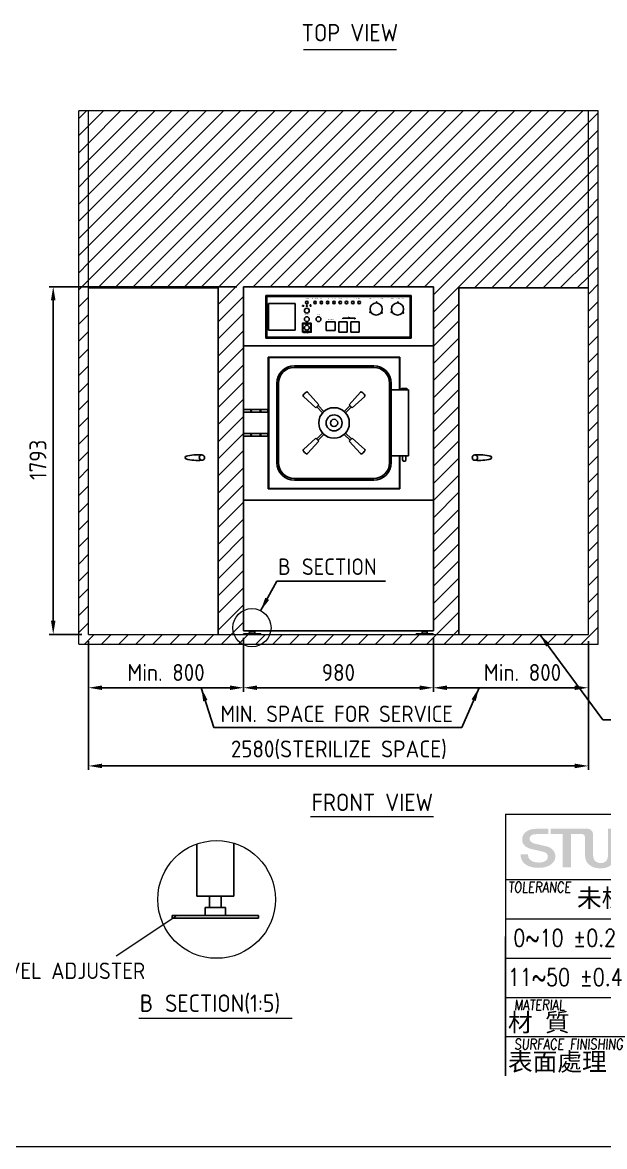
# Model space of a CAD drawing. Header units: millimetres. Extents: x -7990 to 28333, y -89 to 15902.
# Drawn here: x 19671 to 22676, y -89 to 5709 of the extents above; entities that cross this region are included whole.
import ezdxf
from ezdxf.enums import TextEntityAlignment as Align

# ---------------------------------------------------------------- set-up
doc = ezdxf.new("R2010")
doc.units = ezdxf.units.MM
doc.header["$MEASUREMENT"] = 0
doc.linetypes.add('HIDDEN', pattern=[9.525, 6.35, -3.175])
doc.layers.get('0').update_dxf_attribs({"lineweight": 25})
for name, color, linetype, lineweight in [('D', 3, 'Continuous', 13), ('DIM', 3, 'Continuous', 9), ('F', 7, 'Continuous', 15), ('H', 2, 'HIDDEN', 15), ('S', 4, 'Continuous', 15)]:
    doc.layers.add(name, color=color, linetype=linetype, lineweight=lineweight)
doc.styles.add('2', font='ARIAL.TTF')
doc.styles.get("Standard").update_dxf_attribs({"font": 'KAIU.TTF'})
doc.styles.add('STU25', font='isocp2.shx')
doc.styles.add('Text', font='romans.shx', dxfattribs={"width": 0.8, "oblique": 10})
doc.dimstyles.new('STU25', dxfattribs={"dimscale": 35, "dimtxt": 2.5, "dimasz": 2, "dimexe": 0.6, "dimexo": 1, "dimgap": 1, "dimtad": 1, "dimdsep": 46, "dimtxsty": 'STU25', "dimcen": 2, "dimazin": 2, "dimtfac": 1, "dimtmove": 0, "dimatfit": 3, "dimfxl": 0, "dimtolj": 1, "dimtzin": 0, "dimarcsym": 0})
doc.dimstyles.new('STU25$7', dxfattribs={"dimscale": 35, "dimtxt": 2.5, "dimasz": 2, "dimexe": 1.25, "dimexo": 0.625, "dimgap": 1, "dimtad": 0, "dimdec": 4, "dimdsep": 46, "dimtxsty": 'STU25', "dimcen": 2.5, "dimazin": 2, "dimtfac": 1, "dimtdec": 4, "dimtmove": 0, "dimatfit": 3, "dimfxl": 0, "dimtolj": 1, "dimtzin": 0, "dimarcsym": 0})
pattern_1 = [(45, (238792.746, 22872.686), (-44.194174, 44.194174), [])]

# ---------------------------------------------------------------- blocks, each defined once
blk = doc.blocks.new('*D2')
at = {"layer": 'D', "color": 0, "lineweight": -2}
for p, q in [((20012, 2517.8), (20012, 1853.4)), ((22592, 2517.8), (22592, 1853.4)), ((20082, 1874.4), (22522, 1874.4))]:
    blk.add_line(p, q, dxfattribs=at)
at = {"layer": 'D', "color": 0}
for points in [[(20082, 1886.1), (20082, 1862.7), (20012, 1874.4)], [(22522, 1862.7), (22522, 1886.1), (22592, 1874.4)]]:
    blk.add_solid(points, dxfattribs=at)
at = {"layer": 'Defpoints', "color": 0}
for p in [(20012, 2552.8), (22592, 2552.8), (22592, 1874.4)]:
    blk.add_point(p, dxfattribs=at)
at = {"layer": 'D', "color": 0, "insert": (21304.4, 1957.5), "char_height": 87.5, "attachment_point": 5, "style": 'STU25'}
blk.add_mtext('\\A1;2580(STERILIZE SPACE)', dxfattribs=at)
blk = doc.blocks.new('*D3')
at = {"layer": 'D', "color": 0, "lineweight": -2}
for p, q in [((20012, 2517.8), (20012, 2256.5)), ((20812, 2535.8), (20812, 2256.5)), ((20082, 2277.5), (20742, 2277.5))]:
    blk.add_line(p, q, dxfattribs=at)
at = {"layer": 'D', "color": 0}
for points in [[(20082, 2289.1), (20082, 2265.8), (20012, 2277.5)], [(20742, 2265.8), (20742, 2289.1), (20812, 2277.5)]]:
    blk.add_solid(points, dxfattribs=at)
at = {"layer": 'Defpoints', "color": 0}
for p in [(20012, 2552.8), (20812, 2570.8), (20812, 2277.5)]:
    blk.add_point(p, dxfattribs=at)
at = {"layer": 'D', "color": 0, "insert": (20412, 2356.2), "char_height": 87.5, "attachment_point": 5, "style": 'STU25'}
blk.add_mtext('\\A1;Min. 800', dxfattribs=at)
blk = doc.blocks.new('*D4')
at = {"layer": 'D', "color": 0, "lineweight": -2}
for p, q in [((21792, 2535.8), (21792, 2256.5)), ((22592, 2517.8), (22592, 2256.5)), ((21862, 2277.5), (22522, 2277.5))]:
    blk.add_line(p, q, dxfattribs=at)
at = {"layer": 'D', "color": 0}
for points in [[(21862, 2289.1), (21862, 2265.8), (21792, 2277.5)], [(22522, 2265.8), (22522, 2289.1), (22592, 2277.5)]]:
    blk.add_solid(points, dxfattribs=at)
at = {"layer": 'Defpoints', "color": 0}
for p in [(21792, 2570.8), (22592, 2552.8), (22592, 2277.5)]:
    blk.add_point(p, dxfattribs=at)
at = {"layer": 'D', "color": 0, "insert": (22252, 2356.2), "char_height": 87.5, "attachment_point": 5, "style": 'STU25'}
blk.add_mtext('\\A1;Min. 800', dxfattribs=at)
blk = doc.blocks.new('*D5')
at = {"layer": 'D', "color": 0, "lineweight": -2}
for p, q in [((20777, 4345.8), (19808.9, 4345.8)), ((19829.9, 4275.8), (19829.9, 2622.8)), ((19977, 2552.8), (19808.9, 2552.8))]:
    blk.add_line(p, q, dxfattribs=at)
at = {"layer": 'D', "color": 0}
for points in [[(19841.6, 4275.8), (19818.2, 4275.8), (19829.9, 4345.8)], [(19818.2, 2622.8), (19841.6, 2622.8), (19829.9, 2552.8)]]:
    blk.add_solid(points, dxfattribs=at)
at = {"layer": 'Defpoints', "color": 0}
for p in [(20812, 4345.8), (19829.9, 2552.8), (20012, 2552.8)]:
    blk.add_point(p, dxfattribs=at)
at = {"layer": 'D', "color": 0, "insert": (19751.1, 3452.8), "char_height": 87.5, "attachment_point": 5, "rotation": 90, "style": 'STU25'}
blk.add_mtext('\\A1;1793', dxfattribs=at)
blk = doc.blocks.new('*D19')
at = {"layer": 'D', "color": 0, "lineweight": -2}
for p, q in [((20812, 2535.8), (20812, 2256.5)), ((21792, 2535.8), (21792, 2256.5)), ((20882, 2277.5), (21722, 2277.5))]:
    blk.add_line(p, q, dxfattribs=at)
at = {"layer": 'D', "color": 0}
for points in [[(20882, 2289.1), (20882, 2265.8), (20812, 2277.5)], [(21722, 2265.8), (21722, 2289.1), (21792, 2277.5)]]:
    blk.add_solid(points, dxfattribs=at)
at = {"layer": 'Defpoints', "color": 0}
for p in [(20812, 2570.8), (21792, 2570.8), (21792, 2277.5)]:
    blk.add_point(p, dxfattribs=at)
at = {"layer": 'D', "color": 0, "insert": (21302, 2356.2), "char_height": 87.5, "attachment_point": 5, "style": 'STU25'}
blk.add_mtext('\\A1;980', dxfattribs=at)
blk = doc.blocks.new('新駿LOGO')
at = {"layer": 'F'}
h = blk.add_hatch(color=256, dxfattribs=at)
edge = h.paths.add_edge_path()
edge.add_spline(control_points=[(-529.05, -442.14), (-529.05, -442.31), (-529.02, -442.45), (-528.95, -442.56), (-528.89, -442.68), (-528.8, -442.78), (-528.69, -442.85), (-528.57, -442.93), (-528.44, -442.98), (-528.29, -443.01), (-528.15, -443.05), (-527.99, -443.07), (-527.81, -443.07), (-527.62, -443.07), (-527.47, -443.05), (-527.33, -443.01), (-527.2, -442.97), (-527.09, -442.92), (-527.01, -442.86), (-526.93, -442.8), (-526.87, -442.73), (-526.83, -442.65), (-526.8, -442.57), (-526.78, -442.49), (-526.78, -442.41), (-526.78, -442.25), (-526.82, -442.13), (-526.91, -442.05), (-526.99, -441.97), (-527.08, -441.91), (-527.18, -441.88), (-527.36, -441.83), (-527.56, -441.77), (-527.79, -441.72), (-528.02, -441.67), (-528.3, -441.61), (-528.64, -441.53), (-528.85, -441.48), (-529.02, -441.41), (-529.16, -441.34), (-529.3, -441.26), (-529.41, -441.17), (-529.5, -441.07), (-529.58, -440.98), (-529.64, -440.87), (-529.67, -440.77), (-529.7, -440.66), (-529.72, -440.55), (-529.72, -440.43), (-529.72, -440.22), (-529.67, -440.03), (-529.57, -439.87), (-529.46, -439.71), (-529.33, -439.58), (-529.16, -439.47), (-528.99, -439.37), (-528.85, -439.31), (-528.64, -439.26), (-528.43, -439.21), (-528.13, -439.2), (-527.91, -439.2), (-527.66, -439.2), (-526.73, -439.2), (-526.73, -439.2), (-526.73, -439.2), (-526.73, -439.81), (-526.73, -439.81), (-526.73, -439.81), (-528.14, -439.8), (-528.28, -439.83), (-528.39, -439.85), (-528.48, -439.86), (-528.56, -439.9), (-528.65, -439.94), (-528.72, -440), (-528.78, -440.07), (-528.84, -440.14), (-528.87, -440.23), (-528.87, -440.34), (-528.87, -440.5), (-528.81, -440.62), (-528.7, -440.7), (-528.6, -440.79), (-528.46, -440.85), (-528.28, -440.9), (-528.27, -440.9), (-528.19, -440.92), (-528.07, -440.95), (-527.94, -440.98), (-527.8, -441.01), (-527.65, -441.05), (-527.49, -441.09), (-527.34, -441.12), (-527.19, -441.16), (-527.04, -441.19), (-526.94, -441.21), (-526.87, -441.23), (-526.71, -441.27), (-526.58, -441.34), (-526.46, -441.41), (-526.34, -441.49), (-526.24, -441.58), (-526.16, -441.67), (-526.08, -441.77), (-526.02, -441.88), (-525.98, -441.99), (-525.94, -442.1), (-525.92, -442.22), (-525.92, -442.33), (-525.92, -442.57), (-525.98, -442.78), (-526.09, -442.95), (-526.2, -443.12), (-526.35, -443.26), (-526.53, -443.37), (-526.71, -443.48), (-526.92, -443.55), (-527.15, -443.61), (-527.39, -443.66), (-527.62, -443.68), (-527.87, -443.68), (-528.14, -443.68), (-528.41, -443.65), (-528.65, -443.59), (-528.9, -443.53), (-529.11, -443.44), (-529.3, -443.31), (-529.48, -443.19), (-529.63, -443.03), (-529.74, -442.83), (-529.84, -442.64), (-529.9, -442.41), (-529.91, -442.14), (-529.91, -442.14), (-529.05, -442.14), (-529.05, -442.14)], knot_values=[0, 0, 0, 0, 1, 1, 1, 2, 2, 2, 3, 3, 3, 4, 4, 4, 5, 5, 5, 6, 6, 6, 7, 7, 7, 8, 8, 8, 9, 9, 9, 10, 10, 10, 11, 11, 11, 12, 12, 12, 13, 13, 13, 14, 14, 14, 15, 15, 15, 16, 16, 16, 17, 17, 17, 18, 18, 18, 19, 19, 19, 20, 20, 20, 21, 21, 21, 22, 22, 22, 23, 23, 23, 24, 24, 24, 25, 25, 25, 26, 26, 26, 27, 27, 27, 28, 28, 28, 29, 29, 29, 30, 30, 30, 31, 31, 31, 32, 32, 32, 33, 33, 33, 34, 34, 34, 35, 35, 35, 36, 36, 36, 37, 37, 37, 38, 38, 38, 39, 39, 39, 40, 40, 40, 41, 41, 41, 42, 42, 42, 43, 43, 43, 44, 44, 44, 45, 45, 45, 45], degree=3, periodic=0)
edge = h.paths.add_edge_path()
edge.add_spline(control_points=[(-522.53, -440.14), (-522.54, -440.04), (-522.57, -439.94), (-522.63, -439.9), (-522.77, -439.79), (-522.9, -439.81), (-522.9, -439.81), (-522.9, -439.81), (-523.02, -439.81), (-523.02, -439.81), (-523.02, -439.81), (-524.14, -439.81), (-524.14, -439.81), (-524.14, -439.81), (-524.14, -443.62), (-524.14, -443.62), (-524.14, -443.62), (-525.06, -443.62), (-525.06, -443.62), (-525.06, -443.62), (-525.06, -439.81), (-525.06, -439.81), (-525.06, -439.81), (-526.47, -439.81), (-526.47, -439.81), (-526.47, -439.81), (-526.47, -439.2), (-526.47, -439.2), (-526.47, -439.2), (-522.39, -439.2), (-522.39, -439.2)], knot_values=[5.578051, 5.578051, 5.578051, 5.578051, 6, 6, 6, 7, 7, 7, 8, 8, 8, 9, 9, 9, 10, 10, 10, 11, 11, 11, 12, 12, 12, 13, 13, 13, 14, 14, 14, 15, 15, 15, 15], degree=3, periodic=0)
edge.add_spline(control_points=[(-522.4, -439.2), (-522.31, -439.2), (-522.22, -439.2), (-522.22, -439.2), (-522.22, -439.2), (-521.96, -439.19), (-521.76, -439.41), (-521.58, -439.61), (-521.61, -439.85), (-521.61, -439.85), (-521.61, -439.85), (-521.61, -441.92), (-521.61, -441.92), (-521.61, -442.41), (-521.52, -442.73), (-521.36, -442.89), (-521.19, -443.05), (-520.97, -443.13), (-520.71, -443.13), (-520.45, -443.13), (-520.24, -443.05), (-520.09, -442.89), (-519.93, -442.74), (-519.86, -442.43), (-519.86, -441.98), (-519.86, -441.98), (-519.86, -439.2), (-519.86, -439.2), (-519.86, -439.2), (-519.05, -439.2), (-519.05, -439.2), (-519.05, -439.2), (-519.05, -441.92), (-519.05, -441.92), (-519.05, -442.43), (-519.12, -442.8), (-519.25, -443.02), (-519.38, -443.24), (-519.56, -443.42), (-519.8, -443.54), (-520.05, -443.67), (-520.35, -443.74), (-520.73, -443.74), (-521.09, -443.74), (-521.41, -443.68), (-521.67, -443.56), (-521.93, -443.44), (-522.14, -443.26), (-522.3, -443.03), (-522.45, -442.8), (-522.53, -442.42), (-522.53, -441.91), (-522.53, -441.91), (-522.53, -440.92), (-522.53, -440.14)], knot_values=[0.44538, 0.44538, 0.44538, 0.44538, 1, 1, 1, 2, 2, 2, 3, 3, 3, 4, 4, 4, 5, 5, 5, 6, 6, 6, 7, 7, 7, 8, 8, 8, 9, 9, 9, 10, 10, 10, 11, 11, 11, 12, 12, 12, 13, 13, 13, 14, 14, 14, 15, 15, 15, 16, 16, 16, 17, 17, 17, 17.603917, 17.603917, 17.603917, 17.603917], degree=3, periodic=0)
h = blk.add_hatch(color=256, dxfattribs=at)
edge = h.paths.add_edge_path()
edge.add_spline(control_points=[(-526.47, -439.2), (-526.47, -439.2), (-526.47, -439.81), (-526.47, -439.81)], knot_values=[-14, -14, -14, -14, -13, -13, -13, -13], degree=3, periodic=0)
edge.add_spline(control_points=[(-526.47, -439.81), (-526.47, -439.81), (-525.06, -439.81), (-525.06, -439.81)], knot_values=[-13, -13, -13, -13, -12, -12, -12, -12], degree=3, periodic=0)
edge.add_spline(control_points=[(-525.06, -439.81), (-525.06, -439.81), (-525.06, -443.62), (-525.06, -443.62)], knot_values=[-12, -12, -12, -12, -11, -11, -11, -11], degree=3, periodic=0)
edge.add_spline(control_points=[(-525.06, -443.62), (-525.06, -443.62), (-524.14, -443.62), (-524.14, -443.62)], knot_values=[-11, -11, -11, -11, -10, -10, -10, -10], degree=3, periodic=0)
edge.add_spline(control_points=[(-524.14, -443.62), (-524.14, -443.62), (-524.14, -439.81), (-524.14, -439.81)], knot_values=[-10, -10, -10, -10, -9, -9, -9, -9], degree=3, periodic=0)
edge.add_spline(control_points=[(-524.14, -439.81), (-524.14, -439.81), (-523.02, -439.81), (-523.02, -439.81)], knot_values=[-9, -9, -9, -9, -8, -8, -8, -8], degree=3, periodic=0)
edge.add_spline(control_points=[(-523.02, -439.81), (-523.02, -439.81), (-522.9, -439.81), (-522.9, -439.81)], knot_values=[-8, -8, -8, -8, -7, -7, -7, -7], degree=3, periodic=0)
edge.add_spline(control_points=[(-522.9, -439.81), (-522.9, -439.81), (-522.77, -439.79), (-522.63, -439.9)], knot_values=[-7, -7, -7, -7, -6, -6, -6, -6], degree=3, periodic=0)
edge.add_spline(control_points=[(-522.63, -439.9), (-522.57, -439.94), (-522.54, -440.04), (-522.53, -440.14)], knot_values=[-6, -6, -6, -6, -5.578051, -5.578051, -5.578051, -5.578051], degree=3, periodic=0)
edge.add_spline(control_points=[(-522.53, -440.14), (-522.53, -440.92), (-522.53, -441.91), (-522.53, -441.91)], knot_values=[-17.603917, -17.603917, -17.603917, -17.603917, -17, -17, -17, -17], degree=3, periodic=0)
edge.add_spline(control_points=[(-522.53, -441.91), (-522.53, -442.42), (-522.45, -442.8), (-522.3, -443.03)], knot_values=[-17, -17, -17, -17, -16, -16, -16, -16], degree=3, periodic=0)
edge.add_spline(control_points=[(-522.3, -443.03), (-522.14, -443.26), (-521.93, -443.44), (-521.67, -443.56)], knot_values=[-16, -16, -16, -16, -15, -15, -15, -15], degree=3, periodic=0)
edge.add_spline(control_points=[(-521.67, -443.56), (-521.41, -443.68), (-521.09, -443.74), (-520.73, -443.74)], knot_values=[-15, -15, -15, -15, -14, -14, -14, -14], degree=3, periodic=0)
edge.add_spline(control_points=[(-520.73, -443.74), (-520.35, -443.74), (-520.05, -443.67), (-519.8, -443.54)], knot_values=[-14, -14, -14, -14, -13, -13, -13, -13], degree=3, periodic=0)
edge.add_spline(control_points=[(-519.8, -443.54), (-519.56, -443.42), (-519.38, -443.24), (-519.25, -443.02)], knot_values=[-13, -13, -13, -13, -12, -12, -12, -12], degree=3, periodic=0)
edge.add_spline(control_points=[(-519.25, -443.02), (-519.12, -442.8), (-519.05, -442.43), (-519.05, -441.92)], knot_values=[-12, -12, -12, -12, -11, -11, -11, -11], degree=3, periodic=0)
edge.add_spline(control_points=[(-519.05, -441.92), (-519.05, -441.92), (-519.05, -439.2), (-519.05, -439.2)], knot_values=[-11, -11, -11, -11, -10, -10, -10, -10], degree=3, periodic=0)
edge.add_spline(control_points=[(-519.05, -439.2), (-519.05, -439.2), (-519.86, -439.2), (-519.86, -439.2)], knot_values=[-10, -10, -10, -10, -9, -9, -9, -9], degree=3, periodic=0)
edge.add_spline(control_points=[(-519.86, -439.2), (-519.86, -439.2), (-519.86, -441.98), (-519.86, -441.98)], knot_values=[-9, -9, -9, -9, -8, -8, -8, -8], degree=3, periodic=0)
edge.add_spline(control_points=[(-519.86, -441.98), (-519.86, -442.43), (-519.93, -442.74), (-520.09, -442.89)], knot_values=[-8, -8, -8, -8, -7, -7, -7, -7], degree=3, periodic=0)
edge.add_spline(control_points=[(-520.09, -442.89), (-520.24, -443.05), (-520.45, -443.13), (-520.71, -443.13)], knot_values=[-7, -7, -7, -7, -6, -6, -6, -6], degree=3, periodic=0)
edge.add_spline(control_points=[(-520.71, -443.13), (-520.97, -443.13), (-521.19, -443.05), (-521.36, -442.89)], knot_values=[-6, -6, -6, -6, -5, -5, -5, -5], degree=3, periodic=0)
edge.add_spline(control_points=[(-521.36, -442.89), (-521.52, -442.73), (-521.61, -442.41), (-521.61, -441.92)], knot_values=[-5, -5, -5, -5, -4, -4, -4, -4], degree=3, periodic=0)
edge.add_spline(control_points=[(-521.61, -441.92), (-521.61, -441.92), (-521.61, -439.85), (-521.61, -439.85)], knot_values=[-4, -4, -4, -4, -3, -3, -3, -3], degree=3, periodic=0)
edge.add_spline(control_points=[(-521.61, -439.85), (-521.61, -439.85), (-521.61, -439.85), (-521.61, -439.85)], knot_values=[-3, -3, -3, -3, -2.999949, -2.999949, -2.999949, -2.999949], degree=3, periodic=0)
edge.add_spline(control_points=[(-521.61, -439.85), (-521.61, -439.85), (-521.58, -439.61), (-521.76, -439.41)], knot_values=[-2.999949, -2.999949, -2.999949, -2.999949, -2, -2, -2, -2], degree=3, periodic=0)
edge.add_spline(control_points=[(-521.76, -439.41), (-521.96, -439.19), (-522.22, -439.2), (-522.22, -439.2)], knot_values=[-2, -2, -2, -2, -1, -1, -1, -1], degree=3, periodic=0)
edge.add_spline(control_points=[(-522.22, -439.2), (-522.22, -439.2), (-526.47, -439.2), (-526.47, -439.2)], knot_values=[-15, -15, -15, -15, -14, -14, -14, -14], degree=3, periodic=0)
h = blk.add_hatch(color=256, dxfattribs=at)
edge = h.paths.add_edge_path()
edge.add_spline(control_points=[(-518.54, -443.62), (-518.54, -443.62), (-518.54, -439.2), (-518.54, -439.2), (-518.54, -439.2), (-516.88, -439.2), (-516.88, -439.2), (-516.55, -439.2), (-516.29, -439.25), (-516.11, -439.33), (-515.93, -439.41), (-515.79, -439.54), (-515.69, -439.72), (-515.59, -439.89), (-515.54, -440.08), (-515.54, -440.3), (-515.54, -440.56), (-515.61, -440.8), (-515.76, -441.03), (-515.91, -441.26), (-516.12, -441.44), (-516.39, -441.56), (-516.39, -441.56), (-514.95, -443.62), (-514.95, -443.62), (-514.95, -443.62), (-516.07, -443.62), (-516.07, -443.62), (-516.07, -443.62), (-517.17, -441.81), (-517.17, -441.81), (-517.17, -441.81), (-517.67, -441.81), (-517.67, -441.81), (-517.67, -441.81), (-517.67, -443.62), (-517.67, -443.62), (-517.67, -443.62), (-518.54, -443.62), (-518.54, -443.62)], knot_values=[0, 0, 0, 0, 1, 1, 1, 2, 2, 2, 3, 3, 3, 4, 4, 4, 5, 5, 5, 6, 6, 6, 7, 7, 7, 8, 8, 8, 9, 9, 9, 10, 10, 10, 11, 11, 11, 12, 12, 12, 13, 13, 13, 13], degree=3, periodic=1)
edge = h.paths.add_edge_path(flags=16)
edge.add_spline(control_points=[(-517.67, -441.21), (-517.67, -441.21), (-517.46, -441.21), (-517.46, -441.21), (-517.08, -441.21), (-516.82, -441.13), (-516.68, -440.96), (-516.53, -440.8), (-516.46, -440.61), (-516.46, -440.4), (-516.46, -440.22), (-516.52, -440.08), (-516.63, -439.97), (-516.75, -439.86), (-516.99, -439.81), (-517.35, -439.81), (-517.35, -439.81), (-517.67, -439.81), (-517.67, -439.81), (-517.67, -439.81), (-517.67, -441.21), (-517.67, -441.21)], knot_values=[0, 0, 0, 0, 1, 1, 1, 2, 2, 2, 3, 3, 3, 4, 4, 4, 5, 5, 5, 6, 6, 6, 7, 7, 7, 7], degree=3, periodic=1)
h = blk.add_hatch(color=256, dxfattribs=at)
edge = h.paths.add_edge_path()
edge.add_spline(control_points=[(-514.87, -443.62), (-514.87, -443.62), (-513.05, -443.62), (-513.05, -443.62)], knot_values=[-9, -9, -9, -9, -8, -8, -8, -8], degree=3, periodic=0)
edge.add_spline(control_points=[(-513.05, -443.62), (-512.51, -443.62), (-512.09, -443.52), (-511.79, -443.32)], knot_values=[-8, -8, -8, -8, -7, -7, -7, -7], degree=3, periodic=0)
edge.add_spline(control_points=[(-511.79, -443.32), (-511.48, -443.12), (-511.25, -442.85), (-511.09, -442.5)], knot_values=[-7, -7, -7, -7, -6, -6, -6, -6], degree=3, periodic=0)
edge.add_spline(control_points=[(-511.09, -442.5), (-510.93, -442.15), (-510.85, -441.76), (-510.85, -441.32)], knot_values=[-6, -6, -6, -6, -5, -5, -5, -5], degree=3, periodic=0)
edge.add_spline(control_points=[(-510.85, -441.32), (-510.85, -440.87), (-510.93, -440.49), (-511.1, -440.17)], knot_values=[-5, -5, -5, -5, -4, -4, -4, -4], degree=3, periodic=0)
edge.add_spline(control_points=[(-511.1, -440.17), (-511.27, -439.85), (-511.49, -439.61), (-511.78, -439.45)], knot_values=[-4, -4, -4, -4, -3, -3, -3, -3], degree=3, periodic=0)
edge.add_spline(control_points=[(-511.78, -439.45), (-512.06, -439.29), (-512.46, -439.2), (-512.97, -439.2)], knot_values=[-3, -3, -3, -3, -2, -2, -2, -2], degree=3, periodic=0)
edge.add_spline(control_points=[(-512.97, -439.2), (-512.97, -439.2), (-514.87, -439.2), (-514.87, -439.2)], knot_values=[-2, -2, -2, -2, -1, -1, -1, -1], degree=3, periodic=0)
edge.add_spline(control_points=[(-514.87, -439.2), (-514.87, -439.2), (-514.87, -443.62), (-514.87, -443.62)], knot_values=[-1, -1, -1, -1, 0, 0, 0, 0], degree=3, periodic=0)
h.paths.add_polyline_path([(-514.34, -441.95), (-514.34, -440.92), (-513.51, -440.92), (-513.51, -440.07), (-512.48, -440.07), (-512.48, -440.92), (-511.64, -440.92), (-511.64, -441.95), (-512.48, -441.95), (-512.48, -442.77), (-513.51, -442.77), (-513.51, -441.95)], flags=16)
h = blk.add_hatch(color=256, dxfattribs=at)
edge = h.paths.add_edge_path()
edge.add_spline(control_points=[(-509.51, -443.62), (-509.51, -443.62), (-509.51, -441.77), (-509.51, -441.77), (-509.51, -441.77), (-511, -439.2), (-511, -439.2), (-511, -439.2), (-510.64, -439.2), (-510.64, -439.2), (-510.64, -439.2), (-510.3, -439.19), (-510.04, -439.32), (-509.79, -439.45), (-509.71, -439.68), (-509.71, -439.68), (-509.71, -439.68), (-508.9, -441.07), (-508.9, -441.07), (-508.9, -441.07), (-507.78, -439.2), (-507.78, -439.2), (-507.78, -439.2), (-507.05, -439.2), (-507.05, -439.2), (-507.05, -439.2), (-508.59, -441.77), (-508.59, -441.77), (-508.59, -441.77), (-508.59, -443.62), (-508.59, -443.62), (-508.59, -443.62), (-509.51, -443.62), (-509.51, -443.62)], knot_values=[0, 0, 0, 0, 1, 1, 1, 2, 2, 2, 3, 3, 3, 4, 4, 4, 5, 5, 5, 6, 6, 6, 7, 7, 7, 8, 8, 8, 9, 9, 9, 10, 10, 10, 11, 11, 11, 11], degree=3, periodic=1)
at = {"layer": 'F', "lineweight": 0}
for points, knots in [([(-518.54, -443.62), (-518.54, -443.62), (-518.54, -439.2), (-518.54, -439.2), (-518.54, -439.2), (-516.88, -439.2), (-516.88, -439.2), (-516.55, -439.2), (-516.29, -439.25), (-516.11, -439.33), (-515.93, -439.41), (-515.79, -439.54), (-515.69, -439.72), (-515.59, -439.89), (-515.54, -440.08), (-515.54, -440.3), (-515.54, -440.56), (-515.61, -440.8), (-515.76, -441.03), (-515.91, -441.26), (-516.12, -441.44), (-516.39, -441.56), (-516.39, -441.56), (-514.95, -443.62), (-514.95, -443.62), (-514.95, -443.62), (-516.07, -443.62), (-516.07, -443.62), (-516.07, -443.62), (-517.17, -441.81), (-517.17, -441.81), (-517.17, -441.81), (-517.67, -441.81), (-517.67, -441.81), (-517.67, -441.81), (-517.67, -443.62), (-517.67, -443.62), (-517.67, -443.62), (-518.54, -443.62), (-518.54, -443.62)], [0, 0, 0, 0, 1, 1, 1, 2, 2, 2, 3, 3, 3, 4, 4, 4, 5, 5, 5, 6, 6, 6, 7, 7, 7, 8, 8, 8, 9, 9, 9, 10, 10, 10, 11, 11, 11, 12, 12, 12, 13, 13, 13, 13]), ([(-509.51, -443.62), (-509.51, -443.62), (-509.51, -441.77), (-509.51, -441.77), (-509.51, -441.77), (-511, -439.2), (-511, -439.2), (-511, -439.2), (-510.64, -439.2), (-510.64, -439.2), (-510.64, -439.2), (-510.3, -439.19), (-510.04, -439.32), (-509.79, -439.45), (-509.71, -439.68), (-509.71, -439.68), (-509.71, -439.68), (-508.9, -441.07), (-508.9, -441.07), (-508.9, -441.07), (-507.78, -439.2), (-507.78, -439.2), (-507.78, -439.2), (-507.05, -439.2), (-507.05, -439.2), (-507.05, -439.2), (-508.59, -441.77), (-508.59, -441.77), (-508.59, -441.77), (-508.59, -443.62), (-508.59, -443.62), (-508.59, -443.62), (-509.51, -443.62), (-509.51, -443.62)], [0, 0, 0, 0, 1, 1, 1, 2, 2, 2, 3, 3, 3, 4, 4, 4, 5, 5, 5, 6, 6, 6, 7, 7, 7, 8, 8, 8, 9, 9, 9, 10, 10, 10, 11, 11, 11, 11]), ([(-517.67, -441.21), (-517.67, -441.21), (-517.46, -441.21), (-517.46, -441.21), (-517.08, -441.21), (-516.82, -441.13), (-516.68, -440.96), (-516.53, -440.8), (-516.46, -440.61), (-516.46, -440.4), (-516.46, -440.22), (-516.52, -440.08), (-516.63, -439.97), (-516.75, -439.86), (-516.99, -439.81), (-517.35, -439.81), (-517.35, -439.81), (-517.67, -439.81), (-517.67, -439.81), (-517.67, -439.81), (-517.67, -441.21), (-517.67, -441.21)], [0, 0, 0, 0, 1, 1, 1, 2, 2, 2, 3, 3, 3, 4, 4, 4, 5, 5, 5, 6, 6, 6, 7, 7, 7, 7])]:
    blk.add_open_spline(points, degree=3, knots=knots, dxfattribs=at)
at = {"attachment_point": 1, "style": 'STU25'}
for s, insert, char_height in [('{\\f標楷體|b0|i0|c136|p65;新駿實業股份有限公司}', (-504.12, -439.33), 3.25), ('{\\f標楷體|b0|i0|c136|p65;STURDY\\H0.9667x; \\H1.034x;INDUSTRIAL CO.,LTD.}', (-455.51, -439.78), 3)]:
    blk.add_mtext(s, dxfattribs=dict(at, insert=insert, char_height=char_height))
blk = doc.blocks.new('H421')
at = {"layer": 'F', "color": 7}
for p, q in [((155.91, 38.09), (286.91, 38.09)), ((211.36, 38.09), (286.91, 38.09)), ((155.91, 30.59), (286.91, 30.59)), ((192.41, 30.59), (192.41, 17.09)), ((242.66, 30.59), (242.66, 17.09)), ((257.41, 30.59), (257.41, 17.09)), ((272.16, 30.59), (272.16, 17.09)), ((155.91, 26.09), (227.91, 26.09)), ((173.41, 26.09), (173.41, 17.09)), ((211.41, 26.09), (211.41, 17.09)), ((155.91, 8.09), (155.91, 24.09)), ((155.91, 21.59), (286.91, 21.59)), ((214.91, 21.59), (286.91, 21.59)), ((227.91, 21.59), (286.91, 21.59)), ((155.91, 17.09), (286.91, 17.09)), ((211.41, 17.09), (211.41, 12.59)), ((227.91, 17.09), (227.91, 8.09)), ((286.91, 12.59), (155.91, 12.59))]:
    blk.add_line(p, q, dxfattribs=at)
at = {"layer": 'F'}
for p, q in [((155.91, 38.09), (155.91, 17.09)), ((227.91, 30.59), (227.91, 17.09)), ((155.91, 24.09), (155.91, 16.09)), ((155.91, 17.09), (155.91, 8.09)), ((192.41, 17.09), (192.41, 8.09))]:
    blk.add_line(p, q, dxfattribs=at)
at = {"layer": 'F', "color": 0}
for p, q in [((220.66, 21.32), (220.66, 20.14)), ((223.77, 20.14), (227.5, 20.92)), ((227.5, 20.92), (227.5, 17.84)), ((218.72, 19.38), (219.89, 19.38)), ((220.27, 19.38), (221.04, 19.38)), ((220.66, 19.77), (220.66, 19)), ((221.42, 19.38), (222.57, 19.38)), ((223.49, 19.38), (224.81, 19.38)), ((223.77, 20.14), (223.77, 18.62)), ((225.34, 19.38), (225.81, 19.38)), ((226.31, 19.38), (228.03, 19.38)), ((220.66, 18.62), (220.66, 17.45)), ((223.77, 18.62), (227.5, 17.84))]:
    blk.add_line(p, q, dxfattribs=at)
for radius in [1.54, 0.762]:
    blk.add_circle((220.66, 19.38), radius, dxfattribs=at)
blk.add_blockref('新駿LOGO', (687.56, 475.62))
at = {"layer": 'F', "color": 1, "lineweight": 15, "style": 'Text', "oblique": 5, "width": 0.8}
for s, height, p in [('TOLERANCE', 1.2, (156.23, 29.13)), ('DESIGNED', 1.2, (228.57, 29.01)), ('DRAWN', 1.245, (243.23, 29.03)), ('VERIFIED', 1.2, (257.72, 29.09)), ('APPROVED', 1.2, (272.5, 29.06)), ('VIEWPOINT', 1.2, (211.83, 20.13)), ('MATERIAL', 1.2, (156.92, 15.63)), ('SCALE', 1.2, (193.44, 15.63)), ('UNIT', 1.2, (212.42, 15.63)), ('NAME', 1.2, (229.41, 15.63)), ('SURFACE FINISHING', 1.2, (156.92, 11.13)), ('MODEL NO.', 1.2, (193.44, 11.13)), ('DWG.NO.', 1.2, (229.41, 11.13))]:
    blk.add_text(s, height=height, dxfattribs=at).set_placement(p)
at = {"layer": 'F', "lineweight": -3}
for s, height, p in [('未標註者一般公差表', 2.076, (164.12, 27.45)), ('未標示之圓角為R1導角為C1', 2.0757, (192.54, 27.58)), ('設計:', 2.076, (228.54, 26.61)), ('繪圖:', 2.076, (243.32, 26.66)), ('校核:', 2.076, (257.59, 26.57)), ('核准:', 2.076, (272.41, 26.52)), ('視角', 2.076, (211.71, 17.69)), ('材 質', 2.076, (156.21, 13.19)), ('比例', 2.076, (192.73, 13.19)), ('單位', 2.076, (211.71, 13.19)), ('圖 名', 2.076, (228.7, 13.19)), ('表面處理', 2.076, (156.21, 8.69)), ('代表機種', 2.076, (192.73, 8.69)), ('圖 號', 2.076, (228.7, 8.69))]:
    blk.add_text(s, height=height, dxfattribs=at).set_placement(p)
at = {"layer": 'F', "lineweight": 20, "style": 'Text', "width": 0.8}
for s, p in [('0~10 ±0.2', (156.82, 22.91)), ('51~100±0.6', (174.32, 22.91)), ('201~500±1', (192.72, 22.91)), ('ANGLE  ±1%%D', (212.68, 22.91)), ('11~50 ±0.4', (156.2, 18.41)), ('101~200±0.8', (173.63, 18.41)), ('501~X  ±2', (192.72, 18.41))]:
    blk.add_text(s, height=2, dxfattribs=at).set_placement(p)

msp = doc.modelspace()

# ---------------------------------------------------------------- hatches: boundary and pattern name
h = msp.add_hatch(color=256)
h.paths.add_polyline_path([(21115.959, 4111.335), (21161.959, 4111.335), (21161.959, 4157.335), (21115.959, 4157.335)])
h.paths.add_polyline_path([(21118.959, 4114.335), (21158.959, 4114.335), (21158.959, 4154.335), (21118.959, 4154.335)], flags=16)
at = {"layer": 'D'}
h = msp.add_hatch(color=256, dxfattribs=at)
h.paths.add_polyline_path([(20931.959, 4295.835), (20931.959, 4085.835), (21671.959, 4085.835), (21671.959, 4295.835)], flags=16)
h.paths.add_polyline_path([(20926.959, 4300.835), (20926.959, 4080.835), (21676.959, 4080.835), (21676.959, 4300.835)])
at = {"layer": 'DIM'}
h = msp.add_hatch(dxfattribs=at)
h.set_pattern_fill('ANSI31', color=256, scale=500, style=0)
h.set_pattern_definition(pattern_1)
h.paths.add_polyline_path([(21791.959, 4345.835), (21791.959, 4040.835), (21791.959, 3245.835), (21791.959, 2570.835), (21754.859, 2570.835), (21754.859, 2565.835), (21760.238, 2565.835), (21760.238, 2559.116), (21763.518, 2555.835), (21791.459, 2555.835), (21791.459, 2552.835), (21922.743, 2552.835), (21922.743, 4339.77), (22591.959, 4339.77), (22591.959, 5252.835), (20011.959, 5252.835), (20011.959, 4339.77), (20681.174, 4339.77), (20681.174, 2552.835), (20812.459, 2552.835), (20812.459, 2555.835), (20840.399, 2555.835), (20843.68, 2559.116), (20843.68, 2565.835), (20849.059, 2565.835), (20849.059, 2570.835), (20811.959, 2570.835), (20811.959, 3245.835), (20811.959, 4040.835), (20811.959, 4345.835)])
at = {"layer": 'H', "ltscale": 5}
h = msp.add_hatch(dxfattribs=at)
h.set_pattern_fill('ANSI31', color=256, scale=500, style=0)
h.set_pattern_definition(pattern_1)
h.paths.add_polyline_path([(22641.959, 2502.835), (22641.959, 5252.835), (22591.959, 5252.835), (22591.959, 2552.835), (20011.959, 2552.835), (20011.959, 5252.835), (19961.959, 5252.835), (19961.959, 2502.835)])

# ---------------------------------------------------------------- linework, layer by layer
for p, q in [((20011.959, 4339.77), (20681.174, 4339.77)), ((20681.174, 4339.77), (20681.174, 2552.835)), ((20811.959, 4345.835), (21791.959, 4345.835)), ((20811.959, 4040.835), (20811.959, 4345.835)), ((21676.959, 4300.835), (20926.959, 4300.835)), ((20926.959, 4300.835), (20926.959, 4080.835)), ((21671.959, 4295.835), (20931.959, 4295.835)), ((20931.959, 4295.835), (20931.959, 4085.835)), ((21671.959, 4085.835), (21671.959, 4295.835)), ((21676.959, 4080.835), (21676.959, 4300.835)), ((21791.959, 4345.835), (21791.959, 4040.835)), ((21922.743, 4339.77), (21922.743, 2552.835)), ((22591.959, 4339.77), (21922.743, 4339.77)), ((20940.459, 4259.835), (21078.459, 4259.835)), ((20940.459, 4259.835), (20940.459, 4121.835)), ((21078.459, 4121.835), (21078.459, 4259.835)), ((21118.971, 4247.835), (21117.371, 4248.517)), ((21117.371, 4248.517), (21118.037, 4248.517)), ((21117.371, 4248.517), (21117.371, 4245.517)), ((21118.971, 4246.335), (21117.371, 4247.017)), ((21118.971, 4244.835), (21117.371, 4245.517)), ((21118.171, 4248.176), (21118.171, 4245.176)), ((21118.971, 4247.835), (21118.971, 4244.835)), ((21119.974, 4247.835), (21118.971, 4247.835)), ((21122.971, 4246.335), (21118.971, 4246.335)), ((21122.971, 4244.835), (21118.971, 4244.835)), ((21120.019, 4247.913), (21119.312, 4246.68)), ((21119.312, 4246.68), (21119.58, 4246.47)), ((21119.58, 4246.47), (21120.167, 4247.872)), ((21120.19, 4247.835), (21120.151, 4247.835)), ((21120.171, 4247.872), (21120.971, 4246.335)), ((21121.367, 4246.501), (21120.327, 4247.915)), ((21122.971, 4247.835), (21120.386, 4247.835)), ((21120.971, 4247.04), (21120.971, 4247.835)), ((21120.971, 4246.335), (21121.367, 4246.501)), ((21120.971, 4244.835), (21120.971, 4246.335)), ((21122.971, 4247.835), (21121.988, 4248.254)), ((21122.971, 4244.835), (21122.971, 4247.835)), ((21155.471, 4247.823), (21155.471, 4247.323)), ((21155.476, 4247.983), (21156.506, 4249.013)), ((21157.728, 4244.835), (21155.482, 4247.081)), ((21158.953, 4245.024), (21155.546, 4248.431)), ((21155.569, 4246.629), (21157.953, 4249.013)), ((21155.772, 4249.013), (21160.169, 4249.013)), ((21156.116, 4245.647), (21159.482, 4249.013)), ((21159.826, 4245.647), (21156.46, 4249.013)), ((21156.721, 4250.26), (21156.721, 4251.187)), ((21156.988, 4245.024), (21160.396, 4248.431)), ((21160.373, 4246.629), (21157.989, 4249.013)), ((21158.213, 4244.835), (21160.459, 4247.081)), ((21159.221, 4250.26), (21159.221, 4251.187)), ((21160.466, 4247.983), (21159.435, 4249.013)), ((21160.469, 4247.423), (21160.471, 4247.823)), ((21325.459, 4184.515), (21387.959, 4184.515)), ((21325.459, 4179.515), (21325.459, 4184.515)), ((21356.709, 4184.515), (21356.709, 4189.515)), ((21387.959, 4184.515), (21387.959, 4179.515)), ((21078.459, 4121.835), (20940.459, 4121.835)), ((21239.459, 4119.335), (21239.459, 4164.335)), ((21239.459, 4164.335), (21284.459, 4164.335)), ((21239.459, 4119.335), (21284.459, 4119.335)), ((21284.459, 4119.335), (21284.459, 4164.335)), ((21303.609, 4111.835), (21303.609, 4164.335)), ((21303.609, 4164.335), (21346.309, 4164.335)), ((21346.309, 4164.335), (21346.309, 4111.835)), ((21366.609, 4164.335), (21409.309, 4164.335)), ((21366.609, 4164.335), (21366.609, 4111.835)), ((21409.309, 4164.335), (21409.309, 4111.835)), ((20926.959, 4080.835), (21676.959, 4080.835)), ((20931.959, 4085.835), (21671.959, 4085.835)), ((21303.609, 4111.835), (21346.309, 4111.835)), ((21366.609, 4111.835), (21409.309, 4111.835)), ((21791.959, 4040.835), (20811.959, 4040.835)), ((21791.959, 4040.835), (20811.959, 4040.835)), ((20811.959, 3245.835), (20811.959, 4040.835)), ((21791.959, 3245.835), (21791.959, 4040.835)), ((21618.959, 3982.835), (20939.959, 3982.835)), ((20939.959, 3303.835), (20939.959, 3982.835)), ((21618.959, 3813.335), (21618.959, 3982.835)), ((21484.459, 3938.335), (21074.459, 3938.335)), ((21074.459, 3930.035), (21484.459, 3930.035)), ((20984.459, 3438.335), (20984.459, 3848.335)), ((20992.759, 3438.335), (20992.759, 3848.335)), ((21566.159, 3848.335), (21566.159, 3438.335)), ((21574.459, 3438.335), (21574.459, 3848.335)), ((21185.877, 3722.067), (21121.177, 3780.403)), ((21142.39, 3801.617), (21200.726, 3736.916)), ((21358.191, 3736.916), (21416.527, 3801.617)), ((21437.74, 3780.403), (21373.04, 3722.067)), ((21574.459, 3813.335), (21663.959, 3813.335)), ((21626.459, 3819.835), (21626.959, 3820.335)), ((21626.459, 3813.835), (21626.459, 3819.835)), ((21626.959, 3813.335), (21626.459, 3813.835)), ((21626.959, 3820.335), (21655.959, 3820.335)), ((21655.959, 3813.335), (21626.959, 3813.335)), ((21655.959, 3820.335), (21656.459, 3819.835)), ((21656.459, 3813.835), (21655.959, 3813.335)), ((21656.459, 3819.835), (21656.459, 3813.835)), ((21663.959, 3813.335), (21663.959, 3473.335)), ((20811.959, 3576.335), (20811.959, 3710.335)), ((20813.959, 3712.335), (20935.959, 3712.335)), ((20937.959, 3698.335), (20937.959, 3710.335)), ((21200.726, 3736.916), (21185.877, 3722.067)), ((21189.943, 3726.133), (21220.517, 3695.56)), ((21227.234, 3702.277), (21196.661, 3732.851)), ((21362.257, 3732.851), (21331.683, 3702.277)), ((21338.401, 3695.56), (21368.974, 3726.133)), ((21373.04, 3722.067), (21358.191, 3736.916)), ((20811.959, 3698.335), (20939.959, 3698.335)), ((20939.959, 3588.335), (20811.959, 3588.335)), ((20935.959, 3574.335), (20813.959, 3574.335)), ((20937.959, 3576.335), (20937.959, 3588.335)), ((21121.561, 3506.613), (21185.877, 3564.603)), ((21200.726, 3549.754), (21142.39, 3485.053)), ((21185.877, 3564.603), (21200.726, 3549.754)), ((21220.517, 3591.11), (21189.943, 3560.537)), ((21196.661, 3553.82), (21227.234, 3584.393)), ((21331.683, 3584.393), (21362.257, 3553.82)), ((21368.974, 3560.537), (21338.401, 3591.11)), ((21358.191, 3549.754), (21373.04, 3564.603)), ((21416.181, 3485.438), (21358.191, 3549.754)), ((21373.04, 3564.603), (21437.74, 3506.267)), ((21663.959, 3473.335), (21574.459, 3473.335)), ((21618.959, 3303.835), (21618.959, 3473.335)), ((21633.459, 3455.335), (21633.459, 3473.335)), ((21633.459, 3455.335), (21635.459, 3445.335)), ((21635.459, 3445.335), (21647.459, 3445.335)), ((21647.459, 3445.335), (21649.459, 3455.335)), ((21649.459, 3455.335), (21649.459, 3473.335)), ((21484.459, 3356.635), (21074.459, 3356.635)), ((21484.459, 3348.335), (21074.459, 3348.335)), ((21618.959, 3303.835), (20939.959, 3303.835)), ((21791.959, 3245.835), (20811.959, 3245.835)), ((20811.959, 3245.835), (21791.959, 3245.835)), ((20811.959, 2570.835), (20811.959, 3245.835)), ((21791.959, 3245.835), (21791.959, 2570.835)), ((21791.959, 2570.835), (20811.959, 2570.835)), ((20901.459, 2555.835), (20812.459, 2555.835)), ((20812.459, 2555.835), (20812.459, 2552.835)), ((20812.459, 2552.835), (20901.459, 2552.835)), ((20843.68, 2559.116), (20840.399, 2555.835)), ((20870.238, 2565.835), (20843.68, 2565.835)), ((20843.68, 2565.835), (20843.68, 2555.835)), ((20849.059, 2570.835), (20849.059, 2565.835)), ((20864.859, 2565.835), (20864.859, 2570.835)), ((20870.238, 2555.835), (20870.238, 2565.835)), ((20870.238, 2559.116), (20873.518, 2555.835)), ((20901.459, 2552.835), (20901.459, 2555.835)), ((21702.459, 2552.835), (21702.459, 2555.835)), ((21702.459, 2555.835), (21791.459, 2555.835)), ((21791.459, 2552.835), (21702.459, 2552.835)), ((21733.68, 2559.116), (21730.399, 2555.835)), ((21733.68, 2565.835), (21760.238, 2565.835)), ((21733.68, 2555.835), (21733.68, 2565.835)), ((21739.059, 2565.835), (21739.059, 2570.835)), ((21754.859, 2570.835), (21754.859, 2565.835)), ((21760.238, 2565.835), (21760.238, 2555.835)), ((21760.238, 2559.116), (21763.518, 2555.835)), ((21791.459, 2555.835), (21791.459, 2552.835)), ((20571.976, 1203.354), (20571.976, 1472.178)), ((20761.976, 1476.154), (20761.976, 1203.354)), ((20761.976, 1203.354), (20571.976, 1203.354)), ((20636.976, 1203.354), (20636.976, 1143.354)), ((20696.976, 1143.354), (20696.976, 1203.354)), ((20444.476, 1088.354), (20444.476, 1103.354)), ((20444.476, 1103.354), (20889.476, 1103.354)), ((20615.014, 1103.354), (20615.014, 1143.354)), ((20615.014, 1143.354), (20718.937, 1143.354)), ((20718.937, 1143.354), (20718.937, 1103.354)), ((20889.476, 1103.354), (20889.476, 1088.354)), ((20889.476, 1088.354), (20444.476, 1088.354))]:
    msp.add_line(p, q)
msp.add_lwpolyline([(21139.265, 4249.069, -0.25947728), (21139.391, 4249.538, 0.36155861), (21139.504, 4251.01), (21138.995, 4249.824), (21138.486, 4251.01, 0.36155861), (21138.599, 4249.538, -0.25947728), (21138.725, 4249.069), (21138.27, 4247.245, -0.41421356), (21137.684, 4246.849, 2.41421356), (21138.477, 4245.678), (21138.995, 4248.367), (21139.513, 4245.678, 2.41421356), (21140.306, 4246.849, -0.41421356), (21139.72, 4247.245)], format="xyb", close=True)
for points in [[(21115.959, 4111.335), (21161.959, 4111.335), (21161.959, 4157.335), (21115.959, 4157.335)], [(21118.959, 4114.335), (21158.959, 4114.335), (21158.959, 4154.335), (21118.959, 4154.335)]]:
    msp.add_lwpolyline(points, close=True)
msp.add_lwpolyline([(21616.959, 3473.335), (21616.959, 3305.835), (20941.959, 3305.835), (20941.959, 3980.835), (21616.959, 3980.835), (21616.959, 3813.335)])
for centre, radius in [((21120.171, 4248.176), 0.304), ((21138.959, 4222.335), 12.5), ((21138.959, 4264.335), 6.5), ((21137.495, 4245.867), 0.5), ((21140.495, 4245.867), 0.5), ((21181.459, 4264.335), 6.5), ((21213.959, 4264.335), 6.5), ((21246.459, 4264.335), 6.5), ((21278.959, 4264.335), 6.5), ((21311.459, 4264.335), 6.5), ((21343.959, 4264.335), 6.5), ((21376.459, 4264.335), 6.5), ((21408.959, 4264.335), 6.5), ((21496.959, 4230.835), 31.5), ((21498.843, 4266.786), 1.25), ((21606.959, 4230.835), 31.5), ((21608.843, 4266.786), 1.25), ((21138.959, 4178.335), 12.5), ((21198.959, 4178.335), 12.5), ((21464.882, 4214.491), 1.25), ((21527.151, 4211.228), 1.25), ((21574.882, 4214.491), 1.25), ((21637.151, 4211.228), 1.25), ((21138.959, 4134.335), 12.5), ((21279.459, 3643.335), 78.75), ((20851.959, 3705.335), 2.25), ((20899.959, 3705.335), 2.25), ((21279.459, 3643.335), 41.25), ((21279.459, 3643.335), 18.75), ((20851.959, 3581.335), 2.25), ((20899.959, 3581.335), 2.25), ((20597.551, 3464.668), 13.838), ((22006.366, 3464.668), 13.838)]:
    msp.add_circle(centre, radius)
for centre, radius, start, end in [((21157.971, 4247.823), 2.5, 125.6853347, 180), ((21157.971, 4247.323), 2.5, 180, 2.2941995), ((21156.221, 4250.26), 0.5, 305.6853347, 0), ((21156.621, 4251.187), 0.1, 0, 59.9339836), ((21159.321, 4251.187), 0.1, 120.0660164, 180), ((21159.721, 4250.26), 0.5, 180, 234.3146653), ((21157.971, 4247.823), 2.5, 359.4255865, 54.3146653), ((21074.459, 3848.335), 90, 90, 180), ((21074.459, 3848.335), 81.7, 90, 180), ((21484.459, 3848.335), 90, 0, 90), ((21484.459, 3848.335), 81.7, 0, 90), ((21124.717, 3783.944), 5.007, 146.3528854, 225), ((21166.978, 3755.816), 55.773, 123.6471146, 146.3528854), ((21138.85, 3798.076), 5.007, 39.0781277, 123.6471146), ((21420.067, 3798.076), 5.007, 56.3528854, 135), ((21391.939, 3755.816), 55.773, 33.6471146, 56.3528854), ((21434.2, 3783.944), 5.007, 309.0781277, 33.6471146), ((20813.959, 3710.335), 2, 90, 180), ((20935.959, 3710.335), 2, 0, 90), ((20813.959, 3576.335), 2, 180, 270), ((20935.959, 3576.335), 2, 270, 0), ((20577.921, 3226.785), 252.485, 85.5409351, 104.3434458), ((21124.717, 3502.726), 5.007, 129.0780782, 213.6471146), ((21166.978, 3530.854), 55.773, 213.6471146, 236.3528854), ((21138.85, 3488.594), 5.007, 236.3528854, 315), ((21420.067, 3488.594), 5.007, 219.0780782, 303.6471146), ((21391.939, 3530.854), 55.773, 303.6471146, 326.3528854), ((21434.2, 3502.726), 5.007, 326.3528854, 45), ((22025.996, 3226.785), 252.485, 75.6565542, 94.4590649), ((20518.534, 3464.668), 7.438, 92.8712944, 267.1287056), ((20577.921, 3702.551), 252.485, 255.6565542, 274.4590649), ((21074.459, 3438.335), 90, 180, 270), ((21074.459, 3438.335), 81.7, 180, 270), ((21484.459, 3438.335), 90, 270, 0), ((21484.459, 3438.335), 81.7, 270, 0), ((22025.996, 3702.551), 252.485, 265.5409351, 284.3434458), ((22085.383, 3464.668), 7.438, 272.8712944, 87.1287056)]:
    msp.add_arc(centre, radius, start, end)
msp.add_ellipse((21157.971, 4251.523), major_axis=(-1.5, 0), ratio=0.33333333)
for points in [[(21119.99, 4248.421), (21119.488, 4248.622), (21117.892, 4248.817), (21118.399, 4248.166), (21120.014, 4247.915)], [(21120.351, 4248.421), (21120.854, 4248.622), (21122.25, 4249.046), (21122.106, 4248.42), (21120.327, 4247.915)]]:
    msp.add_spline(points, degree=3)
for points, knots in [([(21119.887, 4248.066), (21119.296, 4248.265), (21118.405, 4248.485), (21118.484, 4248.135), (21118.872, 4247.932)], [0.70140981, 0.70140981, 0.70140981, 0.70140981, 2.14926829, 2.29859055, 2.29859055, 2.29859055, 2.29859055]), ([(21120.456, 4248.07), (21120.928, 4248.312), (21121.643, 4248.69), (21121.57, 4248.114), (21121.188, 4247.903)], [0.80313123, 0.80313123, 0.80313123, 0.80313123, 2.00034188, 2.40933889, 2.40933889, 2.40933889, 2.40933889])]:
    msp.add_open_spline(points, degree=3, knots=knots)
at = {"layer": 'D'}
for p, q in [((21121.544, 5570.141), (21602.223, 5570.141)), ((21158.348, 1613.257), (21792.621, 1613.257)), ((20462.411, 1097.054), (20154.366, 892.713)), ((20271.131, 573.571), (21063.294, 573.571))]:
    msp.add_line(p, q, dxfattribs=at)
for centre, radius in [((20855.624, 2587.403), 98.378), ((20673.011, 1185.74), 303.734)]:
    msp.add_circle(centre, radius, dxfattribs=at)
at = {"layer": 'F', "color": 6}
msp.add_lwpolyline([(15147.693, 9181.415), (15147.693, -88.585), (28332.693, -88.585), (28332.693, 9181.415)], close=True, dxfattribs=at)
msp.add_lwpolyline([(15147.693, 9181.415), (15147.693, -88.585), (28332.693, -88.585), (28332.693, 9181.415)], close=True, dxfattribs=at)
at = {"layer": 'S'}
for p, q in [((19961.959, 2502.835), (19961.959, 5252.835)), ((22641.959, 5252.835), (19961.959, 5252.835)), ((20011.959, 2552.835), (20011.959, 5252.835)), ((22591.959, 2552.835), (22591.959, 5252.835)), ((22641.959, 2502.835), (22641.959, 5252.835)), ((22591.959, 4552.835), (22591.959, 4562.835)), ((20011.959, 2552.835), (22591.959, 2552.835)), ((19961.959, 2502.835), (22641.959, 2502.835))]:
    msp.add_line(p, q, dxfattribs=at)

# ---------------------------------------------------------------- block references
at = {"xscale": 45, "yscale": 45, "zscale": 45}
msp.add_blockref('H421', (15147.693, -88.585), dxfattribs=at)

# ---------------------------------------------------------------- texts
at = {"style": '2'}
for s, width, p in [('VACUUM', 1.2, (21376.465, 4289.873)), ('POWER', 1.05, (21138.959, 4283.309)), ('ADD WATER', 1.05, (21181.459, 4283.302)), ('HEAT', 1.05, (21213.959, 4283.315)), ('VACUUM', 1.05, (21246.459, 4283.435)), ('STERI.', 1.05, (21278.959, 4283.302)), ('EXHAUST', 1.05, (21311.459, 4283.334)), ('DRY', 1.05, (21343.959, 4283.31)), ('RELEASE', 1.1, (21376.459, 4283.287)), ('COMPLETE', 1.05, (21408.959, 4283.3)), ('CHAMBER  PRESSURE  GAUGE', 1.05, (21496.958, 4283.3)), ('JACKET  PRESSURE  GAUGE', 1.05, (21606.958, 4283.366)), ('STAND  BY', 1.05, (21138.959, 4200.075)), ('START', 1.05, (21198.959, 4200.186)), ('TEMP. CONTROL', 1.05, (21261.959, 4172.858)), ('STERI.', 1.05, (21325.057, 4173.159)), ('TIMER', 1.05, (21356.709, 4190.841)), ('DRY', 1.05, (21387.959, 4173.159))]:
    msp.add_text(s, height=3.5, dxfattribs=dict(at, width=width)).set_placement(p, align=Align.BOTTOM_CENTER)
at = {"style": '2', "width": 1.05}
msp.add_text('EMERGENCY', height=3.5, dxfattribs=at).set_placement((21138.929, 4106.324), align=Align.TOP_CENTER)
at = {"layer": 'D', "attachment_point": 1}
for s, insert, char_height in [('{\\Fisocp2.shx;\\C11;TOP VIEW}', (21111.654, 5701.321), 90), ('{\\Fisocp2.shx;\\C3;B\\f標楷體|b0|i0|c136|p65; \\Fisocp2.shx;SECTION}', (20990.642, 2944.393), 85), ('{\\Fisocp2.shx;\\C3;MIN. SPACE FOR SERVICE}', (20693.687, 2185.211), 85), ('{\\Fisocp2.shx;\\C11;FRONT VIEW}', (21164.335, 1731.686), 90), ('{\\Fisocp2.shx;\\C3;B\\f???|b0|i0|c0|p65; \\Fisocp2.shx;LEVEL ADJUSTER}', (19386.214, 860.176), 85), ('{\\Fisocp2.shx;\\C11;B\\f標楷體|b0|i0|c136|p65; \\Fisocp2.shx;SECTION(1:5)}', (20276.749, 695.593), 90)]:
    msp.add_mtext(s, dxfattribs=dict(at, insert=insert, char_height=char_height))

# ---------------------------------------------------------------- dimensions: what is measured, and where the dimension line sits
at = {"layer": 'D'}
dim = msp.add_linear_dim(base=(19829.887, 2552.835), p1=(20811.959, 4345.835), p2=(20011.959, 2552.835), angle=90, dimstyle='STU25', dxfattribs=at)
dim.commit()
dim.dimension.update_dxf_attribs({"geometry": '*D5', "text_midpoint": (19829.887, 3452.835), "dimtype": 160})
dim = msp.add_linear_dim(base=(20811.959, 2277.452), p1=(20011.959, 2552.835), p2=(20811.959, 2570.835), text='Min. <>', dimstyle='STU25', dxfattribs=at)
dim.commit()
dim.dimension.update_dxf_attribs({"geometry": '*D3', "text_midpoint": (20411.959, 2356.202)})
for base, p1, text, picture, middle in [((22591.959, 1874.415), (20011.959, 2552.835), '<>(STERILIZE SPACE)', '*D2', (21304.384, 1874.415)), ((22591.959, 2277.452), (21791.959, 2570.835), 'Min. <>', '*D4', (22251.959, 2277.452))]:
    dim = msp.add_linear_dim(base=base, p1=p1, p2=(22591.959, 2552.835), text=text, dimstyle='STU25', dxfattribs=at)
    dim.commit()
    dim.dimension.update_dxf_attribs({"geometry": picture, "text_midpoint": middle, "dimtype": 160})
dim = msp.add_linear_dim(base=(21791.959, 2277.452), p1=(20811.959, 2570.835), p2=(21791.959, 2570.835), dimstyle='STU25', dxfattribs=at)
dim.commit()
dim.dimension.update_dxf_attribs({"geometry": '*D19', "text_midpoint": (21301.959, 2356.202)})

# ---------------------------------------------------------------- leaders
for points, override in [([(20900.478, 2674.96), (20984.813, 2827.324), (21544.984, 2827.324)], {"dimgap": 1, "dimtad": 0}), ([(22341.771, 2552.835), (22667.436, 2112.787), (24288.319, 2112.787)], {"dimgap": 1, "dimtad": 0}), ([(20593.877, 2277.452), (20659.45, 2072.738), (21938.209, 2072.738)], {"dimexe": 0.6, "dimexo": 1, "dimtad": 1, "dimdec": 2, "dimcen": 2, "dimtdec": 2}), ([(22028.001, 2277.452), (21938.209, 2072.738)], {"dimexe": 0.6, "dimexo": 1, "dimtad": 1, "dimdec": 2, "dimcen": 2, "dimtdec": 2})]:
    msp.add_leader(points, dimstyle='STU25$7', override=override, dxfattribs=at)

doc.saveas('drawing.dxf')
